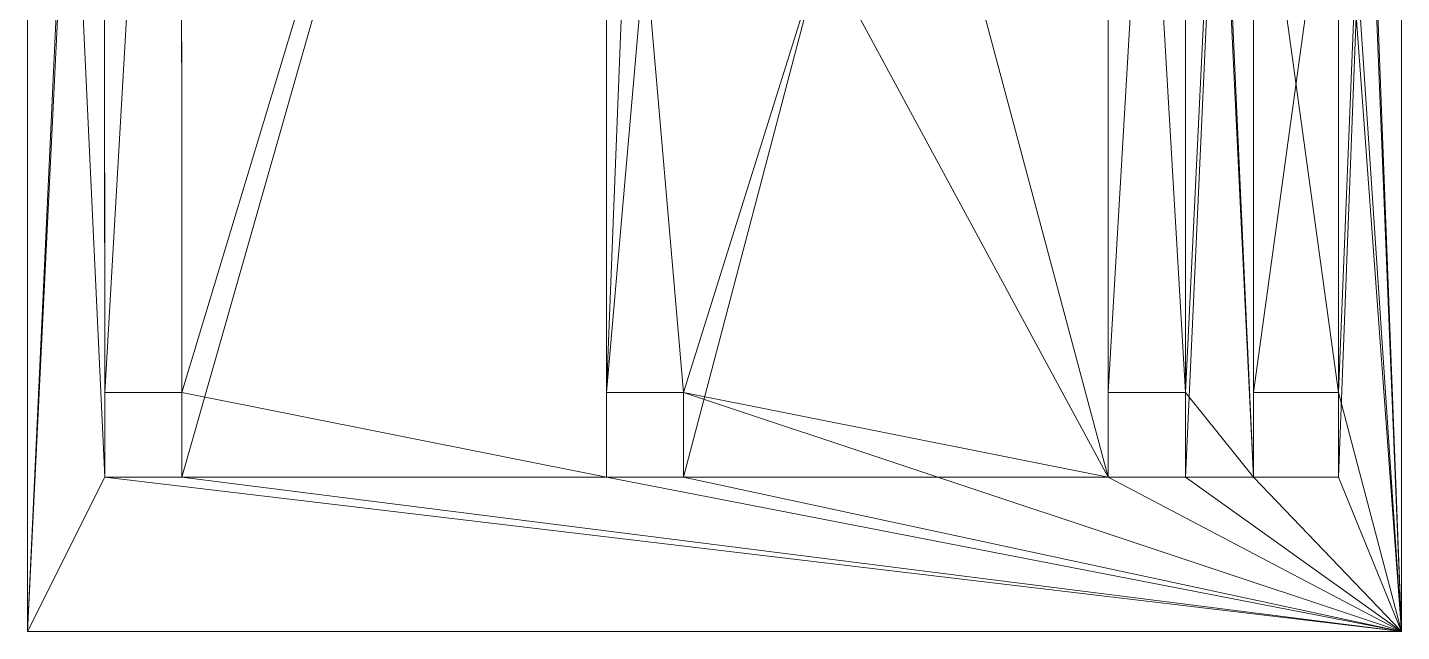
# Model space of a CAD drawing. Header units: millimetres. Extents: x 1245 to 2553, y -2196 to 2093.
# Drawn here: x 1739.5 to 1917.5, y -60.6 to 17.7 of the extents above; entities that cross this region are included whole.
import ezdxf

# ---------------------------------------------------------------- set-up
doc = ezdxf.new("R2010")
doc.units = ezdxf.units.MM
doc.layers.get('0').update_dxf_attribs({"lineweight": 5, "true_color": 0xffffff})
doc.layers.add('LL', color=250, linetype='Continuous', lineweight=5)

# ---------------------------------------------------------------- blocks, each defined once
blk = doc.blocks.new('Diferencia_3')
at = {"color": 250, "true_color": 0x232323}
for p, q in [((-2, 11), (231, 11)), ((200, 11, 85), (200, 0, 85)), ((211, 11, 85), (200, 11, 85)), ((200, 11, 20), (200, 0, 20)), ((200, 11, 10), (200, 0, 10)), ((200, 11, 75), (200, 0, 75)), ((211, 11, 20), (200, 11, 20)), ((200, 11, 75), (211, 11, 75)), ((200, 11, 20), (200, 11, 10)), ((200, 11, 85), (200, 11, 75)), ((200, 11, 140), (211, 11, 140)), ((211, 11, 150), (200, 11, 150)), ((200, 11, 150), (200, 11, 140)), ((200, 11, 10), (211, 11, 10)), ((200, 11, 150), (200, 0, 150)), ((200, 11, 140), (200, 0, 140)), ((211, 11, 85), (211, 0, 85)), ((211, 11, 150), (211, 0, 150)), ((211, 11, 140), (211, 11, 150)), ((211, 11, 140), (211, 0, 140)), ((211, 11, 20), (211, 0, 20)), ((211, 11, 75), (211, 0, 75)), ((211, 11, 75), (211, 11, 85)), ((211, 11, 10), (211, 11, 20)), ((211, 11, 10), (211, 0, 10)), ((231, 11), (231, 11, 178)), ((231, 0), (231, 11)), ((-2, 0), (231, 0)), ((200, 0, 85), (211, 0, 85)), ((200, 0, 20), (211, 0, 20)), ((211, 0, 75), (200, 0, 75)), ((200, 0, 10), (200, 0, 20)), ((200, 0, 75), (200, 0, 85)), ((200, 0, 140), (200, 0, 150)), ((211, 0, 140), (200, 0, 140)), ((211, 0, 10), (200, 0, 10)), ((200, 0, 150), (211, 0, 150)), ((211, 0, 150), (211, 0, 140)), ((211, 0, 85), (211, 0, 75)), ((211, 0, 20), (211, 0, 10)), ((231, 0), (231, 0, 178))]:
    blk.add_line(p, q, dxfattribs=at)
for p, q in [((211, 11, 169.83), (200, 11, 169.83)), ((200, 11, 169.83), (200, 11, 158.83)), ((200, 11, 158.83), (211, 11, 158.83)), ((200, 0, 169.83), (200, 11, 169.83)), ((200, 0, 158.83), (200, 11, 158.83)), ((211, 11, 158.83), (211, 11, 169.83)), ((211, 0, 169.83), (211, 11, 169.83)), ((211, 0, 158.83), (211, 11, 158.83)), ((200, 0, 169.83), (200, 0, 158.83)), ((200, 0, 158.83), (211, 0, 158.83)), ((211, 0, 169.83), (200, 0, 169.83)), ((211, 0, 158.83), (211, 0, 169.83))]:
    blk.add_line(p, q)
at = {"color": 253, "true_color": 0xceb799}
mesh = blk.add_polyface(dxfattribs=at)
corners = [(231, 11), (-2, 0), (-2, 11), (231, 0)]
mesh.append_faces([[corners[k] for k in face] for face in [(0, 1, 2), (1, 0, 3)]], dxfattribs={"vtx0": -1, "color": 253})
at = {"color": 250, "true_color": 0x232323}
mesh = blk.add_polyface(dxfattribs=at)
corners = [(231, 0, 178), (-2, 11, 178), (-2, 0, 178), (231, 11, 178)]
mesh.append_faces([[corners[k] for k in face] for face in [(0, 1, 2), (1, 0, 3)]], dxfattribs={"vtx0": -1, "color": 250})
at = {"color": 253, "true_color": 0xceb799}
mesh = blk.add_polyface(dxfattribs=at)
corners = [(200, 11, 75), (142.5, 11, 80), (200, 11, 85), (72.56, 11, 80), (142.5, 11, 103), (211, 11, 85), (-2, 11), (18, 11, 9.91), (231, 11), (-2, 11, 178), (18, 11, 19.91), (18, 11, 75), (29, 11, 19.91), (200, 11, 20), (211, 11, 20), (18, 11, 85), (29, 11, 85), (18, 11, 140), (53.88, 11, 90.11), (54.34, 11, 89.51), (54.94, 11, 89.05), (55.64, 11, 88.76), (56.39, 11, 88.66), (53.59, 11, 90.81), (53.49, 11, 91.56), (53.59, 11, 92.31), (53.88, 11, 93.01), (54.34, 11, 93.61), (54.94, 11, 94.07), (55.64, 11, 94.36), (56.39, 11, 94.46), (72.56, 11, 103), (18, 11, 150), (18, 11, 158.83), (29, 11, 150), (200, 11, 150), (211, 11, 150), (18, 11, 169.83), (29, 11, 169.83), (109, 11, 169.83), (120, 11, 169.83), (200, 11, 169.83), (211, 11, 169.83), (211, 11, 10), (231, 11, 178), (29, 11, 9.91), (200, 11, 10), (211, 11, 75), (29, 11, 75), (211, 11, 140), (29, 11, 140), (200, 11, 140), (211, 11, 158.83), (29, 11, 158.83), (109, 11, 158.83), (120, 11, 158.83), (200, 11, 158.83), (57.14, 11, 88.76), (57.84, 11, 89.05), (58.44, 11, 89.51), (58.9, 11, 90.11), (59.19, 11, 90.81), (59.29, 11, 91.56), (59.19, 11, 92.31), (58.9, 11, 93.01), (58.44, 11, 93.61), (57.84, 11, 94.07), (57.14, 11, 94.36)]
mesh.append_faces([[corners[k] for k in face] for face in [(0, 1, 2), (1, 0, 3), (2, 4, 5), (6, 7, 8), (7, 9, 10), (10, 11, 12), (13, 11, 14), (11, 9, 15), (15, 9, 16), (18, 17, 23), (23, 17, 24), (24, 17, 25), (25, 17, 26), (26, 17, 27), (27, 17, 28), (28, 17, 29), (29, 17, 30), (31, 17, 4), (17, 9, 32), (32, 33, 34), (35, 33, 36), (33, 9, 37), (37, 9, 38), (39, 9, 40), (41, 9, 42), (8, 43, 44), (45, 8, 7), (43, 45, 46), (47, 48, 0), (49, 50, 51), (52, 55, 56), (44, 42, 9), (40, 56, 55), (56, 40, 41), (38, 54, 53), (54, 38, 39), (34, 51, 50), (51, 34, 35), (3, 59, 31), (57, 16, 22), (12, 46, 45), (46, 12, 13)]], dxfattribs={"vtx0": -1, "vtx1": -1, "color": 253})
mesh.append_faces([[corners[k] for k in face] for face in [(10, 9, 11), (12, 11, 13), (16, 9, 17), (16, 17, 18), (30, 17, 31), (32, 9, 33), (34, 33, 35), (38, 9, 39), (40, 9, 41), (43, 8, 45), (44, 14, 47), (47, 14, 11), (44, 5, 49), (49, 5, 4), (49, 4, 17), (44, 36, 52), (52, 36, 33), (52, 53, 54), (48, 3, 0), (3, 16, 57)]], dxfattribs={"vtx0": -1, "vtx1": -1, "vtx2": -1, "color": 253})
mesh.append_faces([[corners[k] for k in face] for face in [(2, 1, 4), (7, 6, 9), (16, 18, 19), (16, 19, 20), (16, 20, 21), (16, 21, 22), (44, 43, 14), (47, 11, 48), (44, 47, 5), (49, 17, 50), (44, 49, 36), (52, 33, 53), (52, 54, 55), (44, 52, 42), (3, 48, 16), (3, 57, 58), (3, 58, 59), (31, 59, 60), (31, 60, 61), (31, 61, 62), (31, 62, 63), (31, 63, 64), (31, 64, 65), (31, 65, 66), (31, 66, 67), (31, 67, 30)]], dxfattribs={"vtx0": -1, "vtx2": -1, "color": 253})
at = {"color": 250, "true_color": 0x232323}
mesh = blk.add_polyface(dxfattribs=at)
corners = [(211, 11, 85), (200, 0, 85), (200, 11, 85), (211, 0, 85)]
mesh.append_faces([[corners[k] for k in face] for face in [(0, 1, 2), (1, 0, 3)]], dxfattribs={"vtx0": -1, "color": 250})
mesh = blk.add_polyface(dxfattribs=at)
corners = [(211, 11, 20), (200, 0, 20), (200, 11, 20), (211, 0, 20)]
mesh.append_faces([[corners[k] for k in face] for face in [(0, 1, 2), (1, 0, 3)]], dxfattribs={"vtx0": -1, "color": 250})
mesh = blk.add_polyface(dxfattribs=at)
corners = [(211, 0, 75), (200, 11, 75), (200, 0, 75), (211, 11, 75)]
mesh.append_faces([[corners[k] for k in face] for face in [(0, 1, 2), (1, 0, 3)]], dxfattribs={"vtx0": -1, "color": 250})
mesh = blk.add_polyface(dxfattribs=at)
corners = [(200, 11, 10), (200, 0, 20), (200, 0, 10), (200, 11, 20)]
mesh.append_faces([[corners[k] for k in face] for face in [(0, 1, 2), (1, 0, 3)]], dxfattribs={"vtx0": -1, "color": 250})
mesh = blk.add_polyface(dxfattribs=at)
corners = [(200, 11, 140), (200, 0, 150), (200, 0, 140), (200, 11, 150)]
mesh.append_faces([[corners[k] for k in face] for face in [(0, 1, 2), (1, 0, 3)]], dxfattribs={"vtx0": -1, "color": 250})
mesh = blk.add_polyface(dxfattribs=at)
corners = [(200, 11, 75), (200, 0, 85), (200, 0, 75), (200, 11, 85)]
mesh.append_faces([[corners[k] for k in face] for face in [(0, 1, 2), (1, 0, 3)]], dxfattribs={"vtx0": -1, "color": 250})
mesh = blk.add_polyface(dxfattribs=at)
corners = [(211, 0, 10), (200, 11, 10), (200, 0, 10), (211, 11, 10)]
mesh.append_faces([[corners[k] for k in face] for face in [(0, 1, 2), (1, 0, 3)]], dxfattribs={"vtx0": -1, "color": 250})
mesh = blk.add_polyface(dxfattribs=at)
corners = [(211, 0, 140), (200, 11, 140), (200, 0, 140), (211, 11, 140)]
mesh.append_faces([[corners[k] for k in face] for face in [(0, 1, 2), (1, 0, 3)]], dxfattribs={"vtx0": -1, "color": 250})
mesh = blk.add_polyface(dxfattribs=at)
corners = [(211, 11, 150), (200, 0, 150), (200, 11, 150), (211, 0, 150)]
mesh.append_faces([[corners[k] for k in face] for face in [(0, 1, 2), (1, 0, 3)]], dxfattribs={"vtx0": -1, "color": 250})
mesh = blk.add_polyface(dxfattribs=at)
corners = [(211, 11, 169.83), (200, 0, 169.83), (200, 11, 169.83), (211, 0, 169.83)]
mesh.append_faces([[corners[k] for k in face] for face in [(0, 1, 2), (1, 0, 3)]], dxfattribs={"vtx0": -1, "color": 250})
mesh = blk.add_polyface(dxfattribs=at)
corners = [(200, 11, 158.83), (200, 0, 169.83), (200, 0, 158.83), (200, 11, 169.83)]
mesh.append_faces([[corners[k] for k in face] for face in [(0, 1, 2), (1, 0, 3)]], dxfattribs={"vtx0": -1, "color": 250})
mesh = blk.add_polyface(dxfattribs=at)
corners = [(211, 0, 158.83), (200, 11, 158.83), (200, 0, 158.83), (211, 11, 158.83)]
mesh.append_faces([[corners[k] for k in face] for face in [(0, 1, 2), (1, 0, 3)]], dxfattribs={"vtx0": -1, "color": 250})
mesh = blk.add_polyface(dxfattribs=at)
corners = [(211, 11, 150), (211, 0, 140), (211, 0, 150), (211, 11, 140)]
mesh.append_faces([[corners[k] for k in face] for face in [(0, 1, 2), (1, 0, 3)]], dxfattribs={"vtx0": -1, "color": 250})
mesh = blk.add_polyface(dxfattribs=at)
corners = [(211, 11, 20), (211, 0, 10), (211, 0, 20), (211, 11, 10)]
mesh.append_faces([[corners[k] for k in face] for face in [(0, 1, 2), (1, 0, 3)]], dxfattribs={"vtx0": -1, "color": 250})
mesh = blk.add_polyface(dxfattribs=at)
corners = [(211, 11, 85), (211, 0, 75), (211, 0, 85), (211, 11, 75)]
mesh.append_faces([[corners[k] for k in face] for face in [(0, 1, 2), (1, 0, 3)]], dxfattribs={"vtx0": -1, "color": 250})
mesh = blk.add_polyface(dxfattribs=at)
corners = [(211, 11, 169.83), (211, 0, 158.83), (211, 0, 169.83), (211, 11, 158.83)]
mesh.append_faces([[corners[k] for k in face] for face in [(0, 1, 2), (1, 0, 3)]], dxfattribs={"vtx0": -1, "color": 250})
at = {"color": 253, "true_color": 0xceb799}
mesh = blk.add_polyface(dxfattribs=at)
corners = [(231, 11), (231, 0, 178), (231, 0), (231, 11, 178)]
mesh.append_faces([[corners[k] for k in face] for face in [(0, 1, 2), (1, 0, 3)]], dxfattribs={"vtx0": -1, "color": 253})
mesh = blk.add_polyface(dxfattribs=at)
corners = [(29, 0, 75), (72.56, 0, 80), (29, 0, 85), (142.5, 0, 80), (57.14, 0, 88.76), (57.84, 0, 89.05), (58.44, 0, 89.51), (72.56, 0, 103), (56.39, 0, 88.66), (18, 0, 85), (58.9, 0, 90.11), (59.19, 0, 90.81), (59.29, 0, 91.56), (59.19, 0, 92.31), (58.9, 0, 93.01), (58.44, 0, 93.61), (57.84, 0, 94.07), (57.14, 0, 94.36), (56.39, 0, 94.46), (231, 0), (211, 0, 10), (-2, 0), (231, 0, 178), (29, 0, 9.91), (211, 0, 20), (211, 0, 75), (200, 0, 20), (211, 0, 85), (200, 0, 85), (211, 0, 140), (142.5, 0, 103), (211, 0, 150), (211, 0, 158.83), (200, 0, 150), (29, 0, 150), (18, 0, 150), (211, 0, 169.83), (200, 0, 169.83), (120, 0, 169.83), (109, 0, 169.83), (29, 0, 169.83), (18, 0, 169.83), (18, 0, 9.91), (-2, 0, 178), (18, 0, 19.91), (18, 0, 75), (200, 0, 75), (18, 0, 140), (53.88, 0, 90.11), (54.34, 0, 89.51), (54.94, 0, 89.05), (55.64, 0, 88.76), (53.59, 0, 90.81), (53.49, 0, 91.56), (53.59, 0, 92.31), (53.88, 0, 93.01), (54.34, 0, 93.61), (54.94, 0, 94.07), (55.64, 0, 94.36), (200, 0, 140), (29, 0, 140), (18, 0, 158.83), (200, 0, 158.83), (120, 0, 158.83), (109, 0, 158.83), (29, 0, 158.83), (200, 0, 10), (29, 0, 19.91)]
mesh.append_faces([[corners[k] for k in face] for face in [(0, 1, 2), (1, 0, 3), (4, 1, 5), (5, 1, 6), (2, 8, 9), (6, 7, 10), (10, 7, 11), (11, 7, 12), (12, 7, 13), (13, 7, 14), (14, 7, 15), (15, 7, 16), (16, 7, 17), (17, 7, 18), (19, 20, 21), (20, 22, 24), (24, 25, 26), (25, 22, 27), (27, 22, 28), (30, 29, 7), (29, 22, 31), (31, 32, 33), (34, 32, 35), (32, 22, 36), (36, 22, 37), (38, 22, 39), (40, 22, 41), (21, 42, 43), (42, 21, 23), (45, 46, 0), (48, 9, 49), (49, 9, 50), (50, 9, 51), (51, 9, 8), (47, 59, 60), (61, 64, 65), (43, 41, 22), (39, 65, 64), (65, 39, 40), (37, 63, 62), (63, 37, 38), (33, 60, 59), (60, 33, 34), (3, 28, 30), (23, 66, 67), (66, 23, 20), (67, 26, 44)]], dxfattribs={"vtx0": -1, "vtx1": -1, "color": 253})
mesh.append_faces([[corners[k] for k in face] for face in [(2, 1, 4), (21, 20, 23), (24, 22, 25), (28, 22, 29), (28, 29, 30), (31, 22, 32), (33, 32, 34), (37, 22, 38), (39, 22, 40), (43, 44, 45), (45, 44, 26), (45, 26, 25), (43, 9, 47), (47, 9, 48), (47, 18, 7), (47, 7, 29), (43, 35, 61), (61, 35, 32), (61, 62, 63), (46, 3, 0)]], dxfattribs={"vtx0": -1, "vtx1": -1, "vtx2": -1, "color": 253})
mesh.append_faces([[corners[k] for k in face] for face in [(6, 1, 7), (2, 4, 8), (20, 19, 22), (43, 42, 44), (45, 25, 46), (43, 45, 9), (47, 48, 52), (47, 52, 53), (47, 53, 54), (47, 54, 55), (47, 55, 56), (47, 56, 57), (47, 57, 58), (47, 58, 18), (47, 29, 59), (43, 47, 35), (61, 32, 62), (61, 63, 64), (43, 61, 41), (3, 46, 28), (67, 66, 26)]], dxfattribs={"vtx0": -1, "vtx2": -1, "color": 253})
blk = doc.blocks.new('Grupo_1')
for p, q in [((217.54, 31, 8.17), (206.54, 31, 8.17)), ((206.54, 31, 8.17), (206.54, 31, 19.17)), ((206.54, 31, 19.17), (217.54, 31, 19.17)), ((217.54, 31, 19.17), (217.54, 31, 8.17))]:
    blk.add_line(p, q)
at = {"color": 9, "true_color": 0xb5c1bc, "extrusion": (0, -1.38778e-17, -1), "rotation": 180}
blk.add_blockref('Diferencia_3', (-6.54, 31, -178), dxfattribs=at)

msp = doc.modelspace()

# ---------------------------------------------------------------- block references
at = {"layer": 'LL', "extrusion": (-1, -8.58463e-15, -6.88338e-15)}
msp.add_blockref('Grupo_1', (-176.9, -31, -1917.5), dxfattribs=at)

doc.saveas('drawing.dxf')
